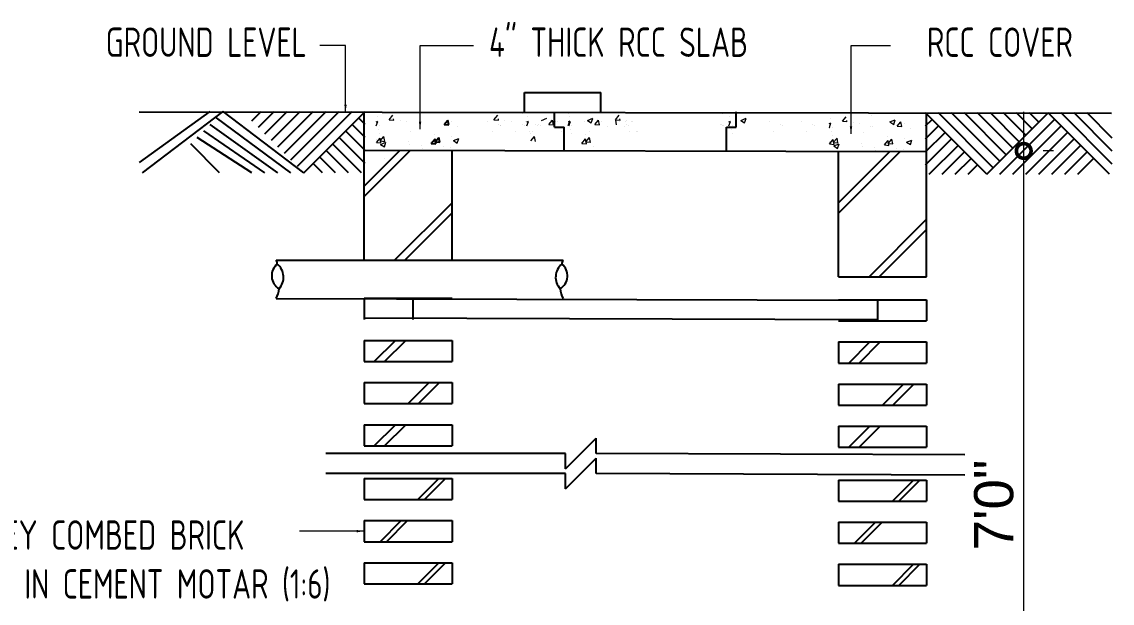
# Model space of a CAD drawing. Header units: inches. Extents: x -4597 to 93300, y -14139 to 5932.
# Drawn here: x 4051 to 4273.9, y -10480.4 to -10361.6 of the extents above; entities that cross this region are included whole.
import ezdxf

# ---------------------------------------------------------------- set-up
doc = ezdxf.new("R2010")
doc.units = ezdxf.units.IN
doc.header["$LTSCALE"] = 0.5
doc.header["$MEASUREMENT"] = 0
doc.header["$PDMODE"] = 66
for name, color, linetype, lineweight in [('1', 7, 'Continuous', 25), ('DIM_LINE', 165, 'Continuous', 15), ('Dimensions', 62, 'Continuous', 13), ('tile', 21, 'Continuous', 9)]:
    doc.layers.add(name, color=color, linetype=linetype, lineweight=lineweight)
doc.styles.add('int text 1in-4ft', font='trebuc.ttf', dxfattribs={"height": 3.5})
doc.styles.add('ordinary', font='ARIALN.TTF')
doc.styles.add('style1', font='arial.ttf', dxfattribs={"height": 7})
doc.dimstyles.new('dim 1in-4ft', dxfattribs={"dimscale": 0.5, "dimtxt": 3.5, "dimasz": 3, "dimexe": 6, "dimexo": 12, "dimgap": 1, "dimtad": 1, "dimzin": 0, "dimdsep": 46, "dimlunit": 4, "dimtxsty": 'int text 1in-4ft', "dimblk": 'DOT', "dimcen": 4, "dimdle": 6, "dimclrt": 7, "dimadec": 0, "dimazin": 0, "dimtfac": 1, "dimtofl": 0, "dimtmove": 0, "dimatfit": 3, "dimfxl": 7, "dimfxlon": 1, "dimtolj": 1, "dimtzin": 0, "dimarcsym": 0})
doc.dimstyles.new('Ronika', dxfattribs={"dimtxt": 8, "dimasz": 6, "dimexe": 4, "dimexo": 16, "dimgap": 2, "dimtad": 1, "dimdec": 3, "dimzin": 3, "dimdsep": 46, "dimlunit": 4, "dimtxsty": 'style1', "dimblk": 'DOTSMALL', "dimcen": 2, "dimdle": 8, "dimclrd": 256, "dimclre": 7, "dimclrt": 256, "dimadec": 0, "dimazin": 0, "dimtfac": 0.75, "dimtdec": 3, "dimtix": 1, "dimtofl": 0, "dimtmove": 2, "dimatfit": 3, "dimfxl": 1, "dimfrac": 1, "dimtolj": 1, "dimtzin": 0, "dimlwd": 13, "dimlwe": 13, "dimarcsym": 0})

# ---------------------------------------------------------------- blocks, each defined once
blk = doc.blocks.new('_DOTSMALL')
at = {"color": 0, "linetype": 'ByBlock', "const_width": 0.5}
blk.add_lwpolyline([(-0.0625, 0, 1), (0.0625, 0, 1)], format="xyb", close=True, dxfattribs=at)
blk = doc.blocks.new('*D86')
at = {"layer": 'Defpoints', "color": 0, "transparency": 16777216}
for p in [(-176300, 43737.43), (-176290.1, 43737.43), (-176300, 43592.67)]:
    blk.add_point(p, dxfattribs=at)
at = {"layer": 'DIM_LINE', "lineweight": 13, "transparency": 16777216}
blk.add_line((-176290.1, 43584.67), (-176290.1, 43745.43), dxfattribs=at)
at = {"layer": 'DIM_LINE', "color": 7, "lineweight": 13, "transparency": 16777216}
for p, q in [((-176284, 43737.43), (-176286.1, 43737.43)), ((-176284, 43592.67), (-176286.1, 43592.67))]:
    blk.add_line(p, q, dxfattribs=at)
at = {"layer": 'DIM_LINE', "lineweight": 13, "transparency": 16777216, "xscale": 6, "yscale": 6, "zscale": 6}
for p, rotation in [((-176290.1, 43737.43), 90), ((-176290.1, 43592.67), 270)]:
    blk.add_blockref('_DOTSMALL', p, dxfattribs=dict(at, rotation=rotation))
at = {"layer": 'DIM_LINE', "transparency": 16777216, "insert": (-176296.19, 43665.05), "char_height": 8, "attachment_point": 5, "rotation": 90, "style": 'style1'}
blk.add_mtext('\\A1;7\'0"', dxfattribs=at)
blk = doc.blocks.new('_Dot')
at = {"color": 0, "linetype": 'ByBlock', "lineweight": -2}
blk.add_line((-0.5, 0), (-1, 0), dxfattribs=at)
at = {"color": 0, "linetype": 'ByBlock', "const_width": 0.5}
blk.add_lwpolyline([(-0.25, 0, 1), (0.25, 0, 1)], format="xyb", close=True, dxfattribs=at)
blk = doc.blocks.new('HJGHG')
at = {"color": 6}
for p, q in [((-170910.5077, 55596.0844), (-170910.1581, 55596.2186)), ((-170910.4748, 55595.2696), (-170910.1575, 55596.2154)), ((-170910.2829, 55597.1522), (-170910.2829, 55597.1522)), ((-170907.8291, 55596.5478), (-170907.0745, 55597.447)), ((-170907.8291, 55596.5478), (-170906.8935, 55596.4659)), ((-170906.8929, 55596.4628), (-170906.9394, 55596.715)), ((-170910.5077, 55595.2945), (-170910.4755, 55595.2727)), ((-170909.9945, 55594.4893), (-170909.9945, 55594.4893)), ((-170909.8042, 55595.2647), (-170909.8042, 55595.2647)), ((-170801.3353, 55594.8473), (-170801.3353, 55594.8473)), ((-170910.4628, 55591.9064), (-170909.7082, 55592.8057)), ((-170910.4628, 55591.9064), (-170909.5272, 55591.8245)), ((-170910.4065, 55592.4083), (-170910.4065, 55592.4083)), ((-170909.9654, 55592.2991), (-170909.9654, 55592.2991)), ((-170909.8242, 55593.7271), (-170909.8242, 55593.7271)), ((-170909.5266, 55591.8214), (-170909.7076, 55592.8025)), ((-170909.6795, 55592.2043), (-170908.9249, 55593.1036)), ((-170909.6795, 55592.2043), (-170908.744, 55592.1224)), ((-170909.5977, 55591.5143), (-170908.5017, 55591.935)), ((-170908.9736, 55592.7003), (-170908.9736, 55592.7003)), ((-170908.7433, 55592.1193), (-170908.9243, 55593.1004)), ((-170908.8185, 55590.986), (-170908.5011, 55591.9319)), ((-170802.0809, 55591.9761), (-170800.9849, 55592.3968)), ((-170802.0809, 55591.9761), (-170801.3023, 55591.4509)), ((-170801.3017, 55591.4478), (-170800.9843, 55592.3936)), ((-170909.5977, 55591.5143), (-170908.8191, 55590.9892)), ((-170908.875, 55588.6572), (-170908.875, 55588.6572))]:
    blk.add_line(p, q, dxfattribs=at)
at = {"color": 0}
for p, q in [((-170905.6028, 55596.3897), (-170905.6028, 55596.3897)), ((-170904.3051, 55596.1097), (-170904.3051, 55596.1097)), ((-170887.6787, 55596.1097), (-170887.6787, 55596.1097)), ((-170887.6605, 55596.1097), (-170887.6605, 55596.1097)), ((-170886.422, 55596.5478), (-170885.6674, 55597.447)), ((-170886.422, 55596.5478), (-170885.4864, 55596.4659)), ((-170885.4858, 55596.4628), (-170885.5323, 55596.715)), ((-170884.1957, 55596.3897), (-170884.1957, 55596.3897)), ((-170882.898, 55596.1097), (-170882.898, 55596.1097)), ((-170880.4911, 55597.767), (-170880.4911, 55597.767)), ((-170880.0693, 55596.1097), (-170880.0693, 55596.1097)), ((-170879.7122, 55596.0844), (-170879.3626, 55596.2186)), ((-170879.6794, 55595.2696), (-170879.362, 55596.2154)), ((-170879.5209, 55596.1097), (-170879.5209, 55596.1097)), ((-170879.4874, 55597.1522), (-170879.4874, 55597.1522)), ((-170876.6956, 55596.4111), (-170875.5997, 55596.8318)), ((-170875.1953, 55595.5656), (-170874.4407, 55596.4648)), ((-170874.8073, 55596.3897), (-170874.8073, 55596.3897)), ((-170874.2591, 55595.4805), (-170874.4401, 55596.4617)), ((-170874.3494, 55596.1857), (-170874.3494, 55596.1857)), ((-170873.7699, 55596.1763), (-170873.7699, 55596.1763)), ((-170867.8362, 55596.1097), (-170867.8362, 55596.1097)), ((-170867.3073, 55596.4111), (-170866.2113, 55596.8318)), ((-170867.3073, 55596.4111), (-170866.5287, 55595.8859)), ((-170866.5281, 55595.8828), (-170866.2107, 55596.8286)), ((-170865.8069, 55595.5656), (-170865.0524, 55596.4648)), ((-170864.8708, 55595.4805), (-170865.0517, 55596.4617)), ((-170864.961, 55596.1857), (-170864.961, 55596.1857)), ((-170864.3815, 55596.1763), (-170864.3815, 55596.1763)), ((-170861.59, 55596.5478), (-170860.8354, 55597.447)), ((-170861.59, 55596.5478), (-170860.6544, 55596.4659)), ((-170861.3541, 55595.4805), (-170861.5351, 55596.4617)), ((-170861.4444, 55596.1857), (-170861.4444, 55596.1857)), ((-170860.8649, 55596.1763), (-170860.8649, 55596.1763)), ((-170860.6538, 55596.4628), (-170860.7003, 55596.715)), ((-170859.5222, 55596.1097), (-170859.5222, 55596.1097)), ((-170859.3637, 55596.3897), (-170859.3637, 55596.3897)), ((-170858.2486, 55596.1097), (-170858.2486, 55596.1097)), ((-170858.066, 55596.1097), (-170858.066, 55596.1097)), ((-170839.7564, 55597.767), (-170839.7564, 55597.767)), ((-170838.4268, 55596.0844), (-170838.0772, 55596.2186)), ((-170838.3939, 55595.2696), (-170838.0766, 55596.2154)), ((-170838.202, 55597.1522), (-170838.202, 55597.1522)), ((-170835.961, 55596.4111), (-170834.865, 55596.8318)), ((-170835.961, 55596.4111), (-170835.1824, 55595.8859)), ((-170835.1818, 55595.8828), (-170834.8644, 55596.8286)), ((-170830.1637, 55596.1097), (-170830.1637, 55596.1097)), ((-170823.4831, 55596.1097), (-170823.4831, 55596.1097)), ((-170817.6591, 55596.8349), (-170817.6591, 55596.8349)), ((-170815.2054, 55596.2305), (-170814.4508, 55597.1298)), ((-170815.2054, 55596.2305), (-170814.2698, 55596.1486)), ((-170814.2692, 55596.1455), (-170814.3157, 55596.3977)), ((-170812.9791, 55596.0724), (-170812.9791, 55596.0724)), ((-170809.2745, 55597.4498), (-170809.2745, 55597.4498)), ((-170805.479, 55596.0938), (-170804.3831, 55596.5145)), ((-170805.479, 55596.0938), (-170804.7004, 55595.5687)), ((-170804.6998, 55595.5655), (-170804.3824, 55596.5114)), ((-170803.9787, 55595.2483), (-170803.2241, 55596.1475)), ((-170803.0425, 55595.1633), (-170803.2235, 55596.1444)), ((-170903.4055, 55594.2095), (-170903.4055, 55594.2095)), ((-170893.959, 55595.1645), (-170893.959, 55595.1645)), ((-170886.7791, 55594.2095), (-170886.7791, 55594.2095)), ((-170886.7609, 55594.2095), (-170886.7609, 55594.2095)), ((-170885.4621, 55595.4913), (-170885.4621, 55595.4913)), ((-170885.4439, 55595.4913), (-170885.4439, 55595.4913)), ((-170885.058, 55595.4053), (-170885.058, 55595.4053)), ((-170885.0398, 55595.4053), (-170885.0398, 55595.4053)), ((-170881.9984, 55594.2095), (-170881.9984, 55594.2095)), ((-170880.6814, 55595.4913), (-170880.6814, 55595.4913)), ((-170880.2773, 55595.4053), (-170880.2773, 55595.4053)), ((-170879.7122, 55595.2945), (-170879.68, 55595.2727)), ((-170879.1697, 55594.2095), (-170879.1697, 55594.2095)), ((-170878.6213, 55594.2095), (-170878.6213, 55594.2095)), ((-170877.8527, 55595.4913), (-170877.8527, 55595.4913)), ((-170877.4487, 55595.4053), (-170877.4487, 55595.4053)), ((-170877.3043, 55595.4913), (-170877.3043, 55595.4913)), ((-170876.9002, 55595.4053), (-170876.9002, 55595.4053)), ((-170875.1953, 55595.5656), (-170874.2597, 55595.4837)), ((-170866.9366, 55594.2095), (-170866.9366, 55594.2095)), ((-170865.8069, 55595.5656), (-170864.8714, 55595.4837)), ((-170865.6196, 55595.4913), (-170865.6196, 55595.4913)), ((-170865.2155, 55595.4053), (-170865.2155, 55595.4053)), ((-170863.1635, 55595.1645), (-170863.1635, 55595.1645)), ((-170859.6468, 55595.1645), (-170859.6468, 55595.1645)), ((-170859.2933, 55595.4913), (-170859.2933, 55595.4913)), ((-170858.8893, 55595.4053), (-170858.8893, 55595.4053)), ((-170858.6226, 55594.2095), (-170858.6226, 55594.2095)), ((-170857.349, 55594.2095), (-170857.349, 55594.2095)), ((-170857.1664, 55594.2095), (-170857.1664, 55594.2095)), ((-170840.1293, 55595.4913), (-170840.1293, 55595.4913)), ((-170839.9468, 55595.4913), (-170839.9468, 55595.4913)), ((-170839.7253, 55595.4053), (-170839.7253, 55595.4053)), ((-170839.5427, 55595.4053), (-170839.5427, 55595.4053)), ((-170838.4268, 55595.2945), (-170838.3946, 55595.2727)), ((-170837.9136, 55594.4893), (-170837.9136, 55594.4893)), ((-170837.7233, 55595.2647), (-170837.7233, 55595.2647)), ((-170829.2641, 55594.2095), (-170829.2641, 55594.2095)), ((-170827.9471, 55595.4913), (-170827.9471, 55595.4913)), ((-170827.543, 55595.4053), (-170827.543, 55595.4053)), ((-170822.5835, 55594.2095), (-170822.5835, 55594.2095)), ((-170821.2665, 55595.4913), (-170821.2665, 55595.4913)), ((-170820.8624, 55595.4053), (-170820.8624, 55595.4053)), ((-170817.884, 55595.7671), (-170817.5344, 55595.9013)), ((-170817.884, 55594.9772), (-170817.8517, 55594.9554)), ((-170817.8511, 55594.9523), (-170817.5338, 55595.8981)), ((-170817.3708, 55594.172), (-170817.3708, 55594.172)), ((-170817.1805, 55594.9474), (-170817.1805, 55594.9474)), ((-170811.6814, 55595.7924), (-170811.6814, 55595.7924)), ((-170810.7818, 55593.8922), (-170810.7818, 55593.8922)), ((-170809.4648, 55595.174), (-170809.4648, 55595.174)), ((-170809.0607, 55595.088), (-170809.0607, 55595.088)), ((-170803.9787, 55595.2483), (-170803.0431, 55595.1664)), ((-170803.1328, 55595.8684), (-170803.1328, 55595.8684)), ((-170802.5533, 55595.859), (-170802.5533, 55595.859)), ((-170903.9296, 55592.0553), (-170903.9296, 55592.0553)), ((-170894.7046, 55592.2933), (-170893.6086, 55592.714)), ((-170894.7046, 55592.2933), (-170893.926, 55591.7682)), ((-170893.9254, 55591.765), (-170893.608, 55592.7109)), ((-170879.0288, 55593.7271), (-170879.0288, 55593.7271)), ((-170878.884, 55592.2043), (-170878.1295, 55593.1036)), ((-170877.9479, 55592.1193), (-170878.1289, 55593.1004)), ((-170868.5175, 55591.9854), (-170868.5175, 55591.9854)), ((-170868.4386, 55591.7088), (-170867.684, 55592.6081)), ((-170868.4386, 55591.7088), (-170867.503, 55591.627)), ((-170867.8, 55593.5295), (-170867.8, 55593.5295)), ((-170867.5024, 55591.6238), (-170867.6834, 55592.605)), ((-170867.6553, 55592.0067), (-170866.9007, 55592.906)), ((-170867.6553, 55592.0067), (-170866.7197, 55591.9249)), ((-170866.9493, 55592.5027), (-170866.9493, 55592.5027)), ((-170866.7191, 55591.9217), (-170866.9001, 55592.9029)), ((-170837.7433, 55593.7271), (-170837.7433, 55593.7271)), ((-170817.918, 55591.8657), (-170817.918, 55591.8657)), ((-170817.8391, 55591.5891), (-170817.0845, 55592.4884)), ((-170817.8391, 55591.5891), (-170816.9035, 55591.5073)), ((-170817.7828, 55592.091), (-170817.7828, 55592.091)), ((-170817.3417, 55591.9819), (-170817.3417, 55591.9819)), ((-170817.2005, 55593.4098), (-170817.2005, 55593.4098)), ((-170816.9029, 55591.5041), (-170817.0839, 55592.4852)), ((-170817.0558, 55591.887), (-170816.3012, 55592.7863)), ((-170817.0558, 55591.887), (-170816.1202, 55591.8052)), ((-170816.974, 55591.1971), (-170815.878, 55591.6178)), ((-170816.3498, 55592.383), (-170816.3498, 55592.383)), ((-170816.1196, 55591.802), (-170816.3006, 55592.7831)), ((-170816.1948, 55590.6688), (-170815.8774, 55591.6146)), ((-170811.3059, 55591.738), (-170811.3059, 55591.738)), ((-170806.6893, 55591.6682), (-170806.6893, 55591.6682)), ((-170806.6103, 55591.3916), (-170805.8558, 55592.2908)), ((-170805.9718, 55593.2122), (-170805.9718, 55593.2122)), ((-170805.6742, 55591.3066), (-170805.8551, 55592.2877)), ((-170805.8271, 55591.6895), (-170805.0725, 55592.5887)), ((-170805.8271, 55591.6895), (-170804.8915, 55591.6076)), ((-170805.1211, 55592.1855), (-170805.1211, 55592.1855)), ((-170804.8909, 55591.6045), (-170805.0719, 55592.5856)), ((-170802.4486, 55592.7608), (-170802.4486, 55592.7608)), ((-170903.6984, 55591.4609), (-170903.6984, 55591.4609)), ((-170901.2046, 55591.2474), (-170901.2046, 55591.2474)), ((-170900.9734, 55590.653), (-170900.9734, 55590.653)), ((-170865.9897, 55591.0713), (-170865.9897, 55591.0713)), ((-170816.974, 55591.1971), (-170816.1954, 55590.6719)), ((-170811.0747, 55591.1436), (-170811.0747, 55591.1436)), ((-170808.5809, 55590.9301), (-170808.5809, 55590.9301)), ((-170808.3497, 55590.3357), (-170808.3497, 55590.3357)), ((-170806.6103, 55591.3916), (-170805.6748, 55591.3097)), ((-170804.1614, 55590.754), (-170804.1614, 55590.754)), ((-170802.6389, 55590.4851), (-170802.6389, 55590.4851))]:
    blk.add_line(p, q, dxfattribs=at)
at = {"layer": '1', "color": 5}
for p, q in [((-170880.1981, 55598.1736), (-170880.1981, 55602.0867)), ((-170880.1981, 55602.0867), (-170864.5459, 55602.0867)), ((-170864.5459, 55598.1736), (-170864.5459, 55602.0867)), ((-170912.9736, 55567.8193), (-170912.9736, 55598.1736)), ((-170896.6024, 55595.5656), (-170895.8478, 55596.4648)), ((-170895.6662, 55595.4805), (-170895.8472, 55596.4617)), ((-170895.7565, 55596.1857), (-170895.7565, 55596.1857)), ((-170895.177, 55596.1763), (-170895.177, 55596.1763)), ((-170874.0467, 55595.0432), (-170874.0467, 55598.1736)), ((-170873.5097, 55596.1097), (-170873.5097, 55596.1097)), ((-170871.2101, 55596.0844), (-170870.8605, 55596.2186)), ((-170871.1772, 55595.2696), (-170870.8599, 55596.2154)), ((-170871.1027, 55597.767), (-170871.1027, 55597.767)), ((-170870.9853, 55597.1522), (-170870.9853, 55597.1522)), ((-170836.9041, 55595.0432), (-170836.9041, 55598.1736)), ((-170797.9867, 55564.4159), (-170797.9867, 55597.8563)), ((-170896.6024, 55595.5656), (-170895.6669, 55595.4837)), ((-170874.0467, 55595.0432), (-170872.0902, 55595.0432)), ((-170872.6101, 55594.2095), (-170872.6101, 55594.2095)), ((-170872.5518, 55595.1645), (-170872.5518, 55595.1645)), ((-170872.0902, 55590.3475), (-170872.0902, 55595.0432)), ((-170871.293, 55595.4913), (-170871.293, 55595.4913)), ((-170871.2101, 55595.2945), (-170871.1779, 55595.2727)), ((-170870.889, 55595.4053), (-170870.889, 55595.4053)), ((-170870.6969, 55594.4893), (-170870.6969, 55594.4893)), ((-170870.5066, 55595.2647), (-170870.5066, 55595.2647)), ((-170838.8606, 55590.3475), (-170838.8606, 55595.0432)), ((-170838.8606, 55595.0432), (-170836.9041, 55595.0432)), ((-170899.313, 55591.9854), (-170899.313, 55591.9854)), ((-170899.234, 55591.7088), (-170898.4795, 55592.6081)), ((-170899.234, 55591.7088), (-170898.2985, 55591.627)), ((-170898.5955, 55593.5295), (-170898.5955, 55593.5295)), ((-170898.2979, 55591.6238), (-170898.4789, 55592.605)), ((-170898.4508, 55592.0067), (-170897.6962, 55592.906)), ((-170898.4508, 55592.0067), (-170897.5152, 55591.9249)), ((-170897.7448, 55592.5027), (-170897.7448, 55592.5027)), ((-170897.5146, 55591.9217), (-170897.6956, 55592.9029)), ((-170895.0723, 55593.0781), (-170895.0723, 55593.0781)), ((-170870.5266, 55593.7271), (-170870.5266, 55593.7271)), ((-170896.7851, 55591.0713), (-170896.7851, 55591.0713)), ((-170895.2626, 55590.8024), (-170895.2626, 55590.8024)), ((-170894.9736, 55567.8193), (-170894.9736, 55590.3475)), ((-170815.9867, 55564.4159), (-170815.9867, 55590.0302)), ((-170930.9736, 55567.8193), (-170872.2832, 55567.8193)), ((-170815.9867, 55564.4159), (-170797.9867, 55564.4159)), ((-170930.9736, 55559.9932), (-170808.0354, 55559.6759)), ((-170912.9736, 55560.0375), (-170912.9736, 55555.7331)), ((-170912.9736, 55560.0375), (-170894.9736, 55560.0375)), ((-170903.0344, 55560.0375), (-170903.0344, 55555.7331)), ((-170815.9867, 55559.7202), (-170797.9867, 55559.7202)), ((-170808.0354, 55559.7202), (-170808.0354, 55555.4159)), ((-170797.9867, 55559.7202), (-170797.9867, 55555.4159)), ((-170912.9736, 55556.0176), (-170808.0354, 55555.7003)), ((-170815.9867, 55555.4159), (-170797.9867, 55555.4159)), ((-170912.9736, 55551.4288), (-170912.9736, 55547.1244)), ((-170912.9736, 55551.4288), (-170894.9736, 55551.4288)), ((-170894.9736, 55551.4288), (-170894.9736, 55547.1244)), ((-170815.9867, 55551.1115), (-170797.9867, 55551.1115)), ((-170815.9867, 55551.1115), (-170815.9867, 55546.8072)), ((-170797.9867, 55551.1115), (-170797.9867, 55546.8072)), ((-170912.9736, 55547.1244), (-170894.9736, 55547.1244)), ((-170815.9867, 55546.8072), (-170797.9867, 55546.8072)), ((-170912.9736, 55542.8201), (-170912.9736, 55538.5157)), ((-170912.9736, 55542.8201), (-170894.9736, 55542.8201)), ((-170894.9736, 55542.8201), (-170894.9736, 55538.5157)), ((-170815.9867, 55542.5028), (-170797.9867, 55542.5028)), ((-170815.9867, 55542.5028), (-170815.9867, 55538.1985)), ((-170797.9867, 55542.5028), (-170797.9867, 55538.1985)), ((-170912.9736, 55538.5157), (-170894.9736, 55538.5157)), ((-170815.9867, 55538.1985), (-170797.9867, 55538.1985)), ((-170912.9736, 55534.2114), (-170912.9736, 55529.907)), ((-170912.9736, 55534.2114), (-170894.9736, 55534.2114)), ((-170894.9736, 55534.2114), (-170894.9736, 55529.907)), ((-170815.9867, 55533.8941), (-170797.9867, 55533.8941)), ((-170815.9867, 55533.8941), (-170815.9867, 55529.5898)), ((-170797.9867, 55533.8941), (-170797.9867, 55529.5898)), ((-170871.8106, 55525.2049), (-170865.5497, 55531.4658)), ((-170865.5497, 55528.3354), (-170865.5497, 55531.4658)), ((-170912.9736, 55529.907), (-170894.9736, 55529.907)), ((-170815.9867, 55529.5898), (-170797.9867, 55529.5898)), ((-170871.8106, 55528.3354), (-170920.7997, 55528.3354)), ((-170871.8106, 55525.2049), (-170871.8106, 55528.3354)), ((-170871.8106, 55521.102), (-170865.5497, 55527.3628)), ((-170790.1606, 55528.0181), (-170865.5497, 55528.3354)), ((-170865.5497, 55524.2324), (-170865.5497, 55527.3628)), ((-170871.8106, 55524.2324), (-170920.7997, 55524.2324)), ((-170912.9736, 55523.207), (-170912.9736, 55518.9026)), ((-170912.9736, 55523.207), (-170894.9736, 55523.207)), ((-170894.9736, 55523.207), (-170894.9736, 55518.9026)), ((-170871.8106, 55521.102), (-170871.8106, 55524.2324)), ((-170790.1606, 55523.9151), (-170865.5497, 55524.2324)), ((-170815.9867, 55522.8897), (-170815.9867, 55518.5853)), ((-170815.9867, 55522.8897), (-170797.9867, 55522.8897)), ((-170797.9867, 55522.8897), (-170797.9867, 55518.5853)), ((-170912.9736, 55518.9026), (-170894.9736, 55518.9026)), ((-170815.9867, 55518.5853), (-170797.9867, 55518.5853)), ((-170912.9736, 55514.5983), (-170894.9736, 55514.5983)), ((-170912.9736, 55514.5983), (-170912.9736, 55510.2939)), ((-170894.9736, 55514.5983), (-170894.9736, 55510.2939)), ((-170815.9867, 55514.281), (-170797.9867, 55514.281)), ((-170815.9867, 55514.281), (-170815.9867, 55509.9766)), ((-170797.9867, 55514.281), (-170797.9867, 55509.9766)), ((-170912.9736, 55510.2939), (-170894.9736, 55510.2939)), ((-170815.9867, 55509.9766), (-170797.9867, 55509.9766)), ((-170912.9736, 55505.9896), (-170894.9736, 55505.9896)), ((-170912.9736, 55505.9896), (-170912.9736, 55501.6852)), ((-170894.9736, 55505.9896), (-170894.9736, 55501.6852)), ((-170815.9867, 55505.6723), (-170797.9867, 55505.6723)), ((-170815.9867, 55505.6723), (-170815.9867, 55501.368)), ((-170797.9867, 55505.6723), (-170797.9867, 55501.368)), ((-170912.9736, 55501.6852), (-170894.9736, 55501.6852)), ((-170815.9867, 55501.368), (-170797.9867, 55501.368))]:
    blk.add_line(p, q, dxfattribs=at)
at = {"layer": '1', "color": 1}
for p, q in [((-170958.9674, 55598.1736), (-170760.1748, 55597.8563)), ((-170912.9736, 55590.3475), (-170797.9867, 55590.0302))]:
    blk.add_line(p, q, dxfattribs=at)
at = {"layer": '1', "color": 6}
for p, q in [((-170958.8666, 55587.7927), (-170944.4414, 55598.2422)), ((-170958.2825, 55585.7205), (-170941.7851, 55598.2422)), ((-170927.944, 55585.7205), (-170943.1133, 55596.9141)), ((-170925.2877, 55585.7205), (-170941.7851, 55598.2422)), ((-170935.9128, 55596.3455), (-170934.0161, 55598.2422)), ((-170934.5846, 55595.0174), (-170931.3598, 55598.2422)), ((-170933.2565, 55593.6892), (-170928.7036, 55598.2422)), ((-170931.9284, 55592.3611), (-170926.0473, 55598.2422)), ((-170930.6003, 55591.033), (-170923.391, 55598.2422)), ((-170929.2721, 55589.7049), (-170920.7348, 55598.2422)), ((-170927.944, 55588.3767), (-170918.0785, 55598.2422)), ((-170926.6159, 55587.0486), (-170915.4223, 55598.2422)), ((-170925.2877, 55585.7205), (-170912.766, 55598.2422)), ((-170912.766, 55595.5859), (-170914.0941, 55596.9141)), ((-170785.6726, 55585.4032), (-170798.1943, 55597.9249)), ((-170798.1943, 55595.2687), (-170796.8662, 55596.5968)), ((-170784.3445, 55586.7313), (-170795.5381, 55597.9249)), ((-170783.0163, 55588.0594), (-170792.8818, 55597.9249)), ((-170781.6882, 55589.3876), (-170790.2255, 55597.9249)), ((-170780.3601, 55590.7157), (-170787.5693, 55597.9249)), ((-170785.6726, 55585.4032), (-170773.1509, 55597.9249)), ((-170779.0319, 55592.0438), (-170784.913, 55597.9249)), ((-170783.0163, 55585.4032), (-170771.8227, 55596.5968)), ((-170777.7038, 55593.372), (-170782.2568, 55597.9249)), ((-170776.3757, 55594.7001), (-170779.6005, 55597.9249)), ((-170775.0475, 55596.0282), (-170776.9442, 55597.9249)), ((-170760.6291, 55585.4032), (-170773.1509, 55597.9249)), ((-170760.045, 55587.4754), (-170770.4946, 55597.9249)), ((-170760.045, 55590.1316), (-170767.8383, 55597.9249)), ((-170760.045, 55592.7879), (-170765.1821, 55597.9249)), ((-170933.2565, 55585.7205), (-170945.7695, 55594.2578)), ((-170930.6003, 55585.7205), (-170944.4414, 55595.5859)), ((-170912.766, 55590.2734), (-170916.7504, 55594.2578)), ((-170912.766, 55592.9297), (-170915.4223, 55595.5859)), ((-170798.1943, 55592.6124), (-170795.5381, 55595.2687)), ((-170798.1943, 55589.9561), (-170794.2099, 55593.9405)), ((-170780.3601, 55585.4032), (-170770.4946, 55595.2687)), ((-170777.7038, 55585.4032), (-170769.1665, 55593.9405)), ((-170942.5447, 55585.7205), (-170948.4258, 55591.6015)), ((-170935.9128, 55585.7205), (-170947.0977, 55592.9297)), ((-170913.5256, 55585.7205), (-170919.4066, 55591.6015)), ((-170912.766, 55587.6171), (-170918.0785, 55592.9297)), ((-170798.1943, 55587.2999), (-170792.8818, 55592.6124)), ((-170775.0475, 55585.4032), (-170767.8383, 55592.6124)), ((-170916.1818, 55585.7205), (-170920.7348, 55590.2734)), ((-170912.9736, 55580.8351), (-170903.4612, 55590.3475)), ((-170912.9736, 55582.9435), (-170905.5696, 55590.3475)), ((-170815.9867, 55579.5401), (-170805.4966, 55590.0302)), ((-170815.9867, 55577.4317), (-170803.3881, 55590.0302)), ((-170797.4348, 55585.4032), (-170791.5537, 55591.2843)), ((-170794.7785, 55585.4032), (-170790.2255, 55589.9561)), ((-170772.3913, 55585.4032), (-170766.5102, 55591.2843)), ((-170769.735, 55585.4032), (-170765.1821, 55589.9561)), ((-170921.4943, 55585.7205), (-170923.391, 55587.6171)), ((-170918.8381, 55585.7205), (-170922.0629, 55588.9453)), ((-170792.1222, 55585.4032), (-170788.8974, 55588.628)), ((-170789.466, 55585.4032), (-170787.5693, 55587.2999)), ((-170767.0788, 55585.4032), (-170763.8539, 55588.628)), ((-170906.7426, 55567.8193), (-170894.9736, 55579.5883)), ((-170904.6342, 55567.8193), (-170894.9736, 55577.4799)), ((-170809.7557, 55564.4159), (-170797.9867, 55576.1848)), ((-170807.6473, 55564.4159), (-170797.9867, 55574.0764)), ((-170910.8879, 55547.1244), (-170906.5835, 55551.4288)), ((-170908.7795, 55547.1244), (-170904.4751, 55551.4288)), ((-170813.901, 55546.8072), (-170809.5967, 55551.1115)), ((-170811.7926, 55546.8072), (-170807.4882, 55551.1115)), ((-170903.9736, 55538.5157), (-170899.6692, 55542.8201)), ((-170901.8652, 55538.5157), (-170897.5608, 55542.8201)), ((-170806.9867, 55538.1985), (-170802.6824, 55542.5028)), ((-170804.8783, 55538.1985), (-170800.574, 55542.5028)), ((-170910.8879, 55529.907), (-170906.5835, 55534.2114)), ((-170908.7795, 55529.907), (-170904.4751, 55534.2114)), ((-170813.901, 55529.5898), (-170809.5967, 55533.8941)), ((-170811.7926, 55529.5898), (-170807.4882, 55533.8941)), ((-170901.9686, 55518.9026), (-170897.6643, 55523.207)), ((-170900.6405, 55518.9026), (-170896.3361, 55523.207)), ((-170804.9818, 55518.5853), (-170800.6774, 55522.8897)), ((-170803.6536, 55518.5853), (-170799.3493, 55522.8897)), ((-170909.7095, 55510.2939), (-170905.4051, 55514.5983)), ((-170908.3813, 55510.2939), (-170904.077, 55514.5983)), ((-170812.7226, 55509.9766), (-170808.4182, 55514.281)), ((-170811.3945, 55509.9766), (-170807.0901, 55514.281)), ((-170901.9686, 55501.6852), (-170897.6643, 55505.9896)), ((-170900.6405, 55501.6852), (-170896.3361, 55505.9896)), ((-170804.9818, 55501.368), (-170800.6774, 55505.6723)), ((-170803.6536, 55501.368), (-170799.3493, 55505.6723))]:
    blk.add_line(p, q, dxfattribs=at)
at = {"layer": '1', "color": 5}
for centre, radius, start, end in [((-170931.8871, 55567.1064), 1.1588, 355.481907, 37.967427), ((-170871.3696, 55567.1064), 1.1588, 142.032573, 184.518093), ((-170928.7731, 55564.6465), 3.0872, 129.051771, 239.426242), ((-170930.7391, 55566.9958), 0.0234, 54.00888, 125.99112), ((-170932.8792, 55564.3423), 3.443, 317.042578, 51.132577), ((-170870.3775, 55564.3423), 3.443, 128.867423, 222.957422), ((-170874.4836, 55564.6465), 3.0872, 300.573758, 50.948229), ((-170872.5176, 55566.9958), 0.0234, 54.00888, 125.99112), ((-170934.6472, 55562.2153), 4.2934, 328.830456, 357.07237), ((-170868.6096, 55562.2154), 4.2934, 182.92763, 211.169544)]:
    blk.add_arc(centre, radius, start, end, dxfattribs=at)
at = {"char_height": 6, "width": 136.473322, "attachment_point": 5, "style": 'ordinary'}
for s, insert in [('{\\Fisocp3|c0;\\W0.8;4" THICK RCC SLAB}', (-170860.9562, 55612.3857)), ('{\\Fisocp3|c0;\\W0.8;GROUND LEVEL}', (-170945.2455, 55612.3857)), ('{\\Fisocp3|c0;\\W0.8;RCC COVER}', (-170783.0091, 55612.3857)), ('{\\Fisocp3|c0;\\W0.8;HONEY COMBED BRICK \\PMASONARY IN CEMENT MOTAR (1:6)}', (-170967.6351, 55506.363))]:
    blk.add_mtext(s, dxfattribs=dict(at, insert=insert))
at = {"layer": 'DIM_LINE'}
dim = blk.add_linear_dim(base=(-170778.132, 55590.1637), p1=(-170788.0263, 55445.4114), p2=(-170788.0263, 55590.1637), angle=90, text='7\'0"', dimstyle='Ronika', dxfattribs=at)
dim.commit()
dim.dimension.update_dxf_attribs({"geometry": '*D86', "text_midpoint": (-170784.2166, 55517.7876), "insert": (5511.9712, 11852.7381)})
at = {"layer": 'Dimensions', "ltscale": 0.5}
for points in [[(-170916.7719, 55598.1063), (-170916.7719, 55611.7228), (-170922.016, 55611.7228)], [(-170901.5339, 55594.6252), (-170901.5339, 55611.7228), (-170890.5991, 55611.7228)], [(-170813.4386, 55593.6644), (-170813.4386, 55611.7228), (-170805.348, 55611.7228)], [(-170912.9736, 55512.4461), (-170926.2075, 55512.4461)]]:
    blk.add_leader(points, dimstyle='dim 1in-4ft', override={"dimgap": 1, "dimtad": 0}, dxfattribs=at)

msp = doc.modelspace()

# ---------------------------------------------------------------- block references
at = {"layer": 'tile'}
msp.add_blockref('HJGHG', (175033.9, -65978.14), dxfattribs=at)

doc.saveas('drawing.dxf')
